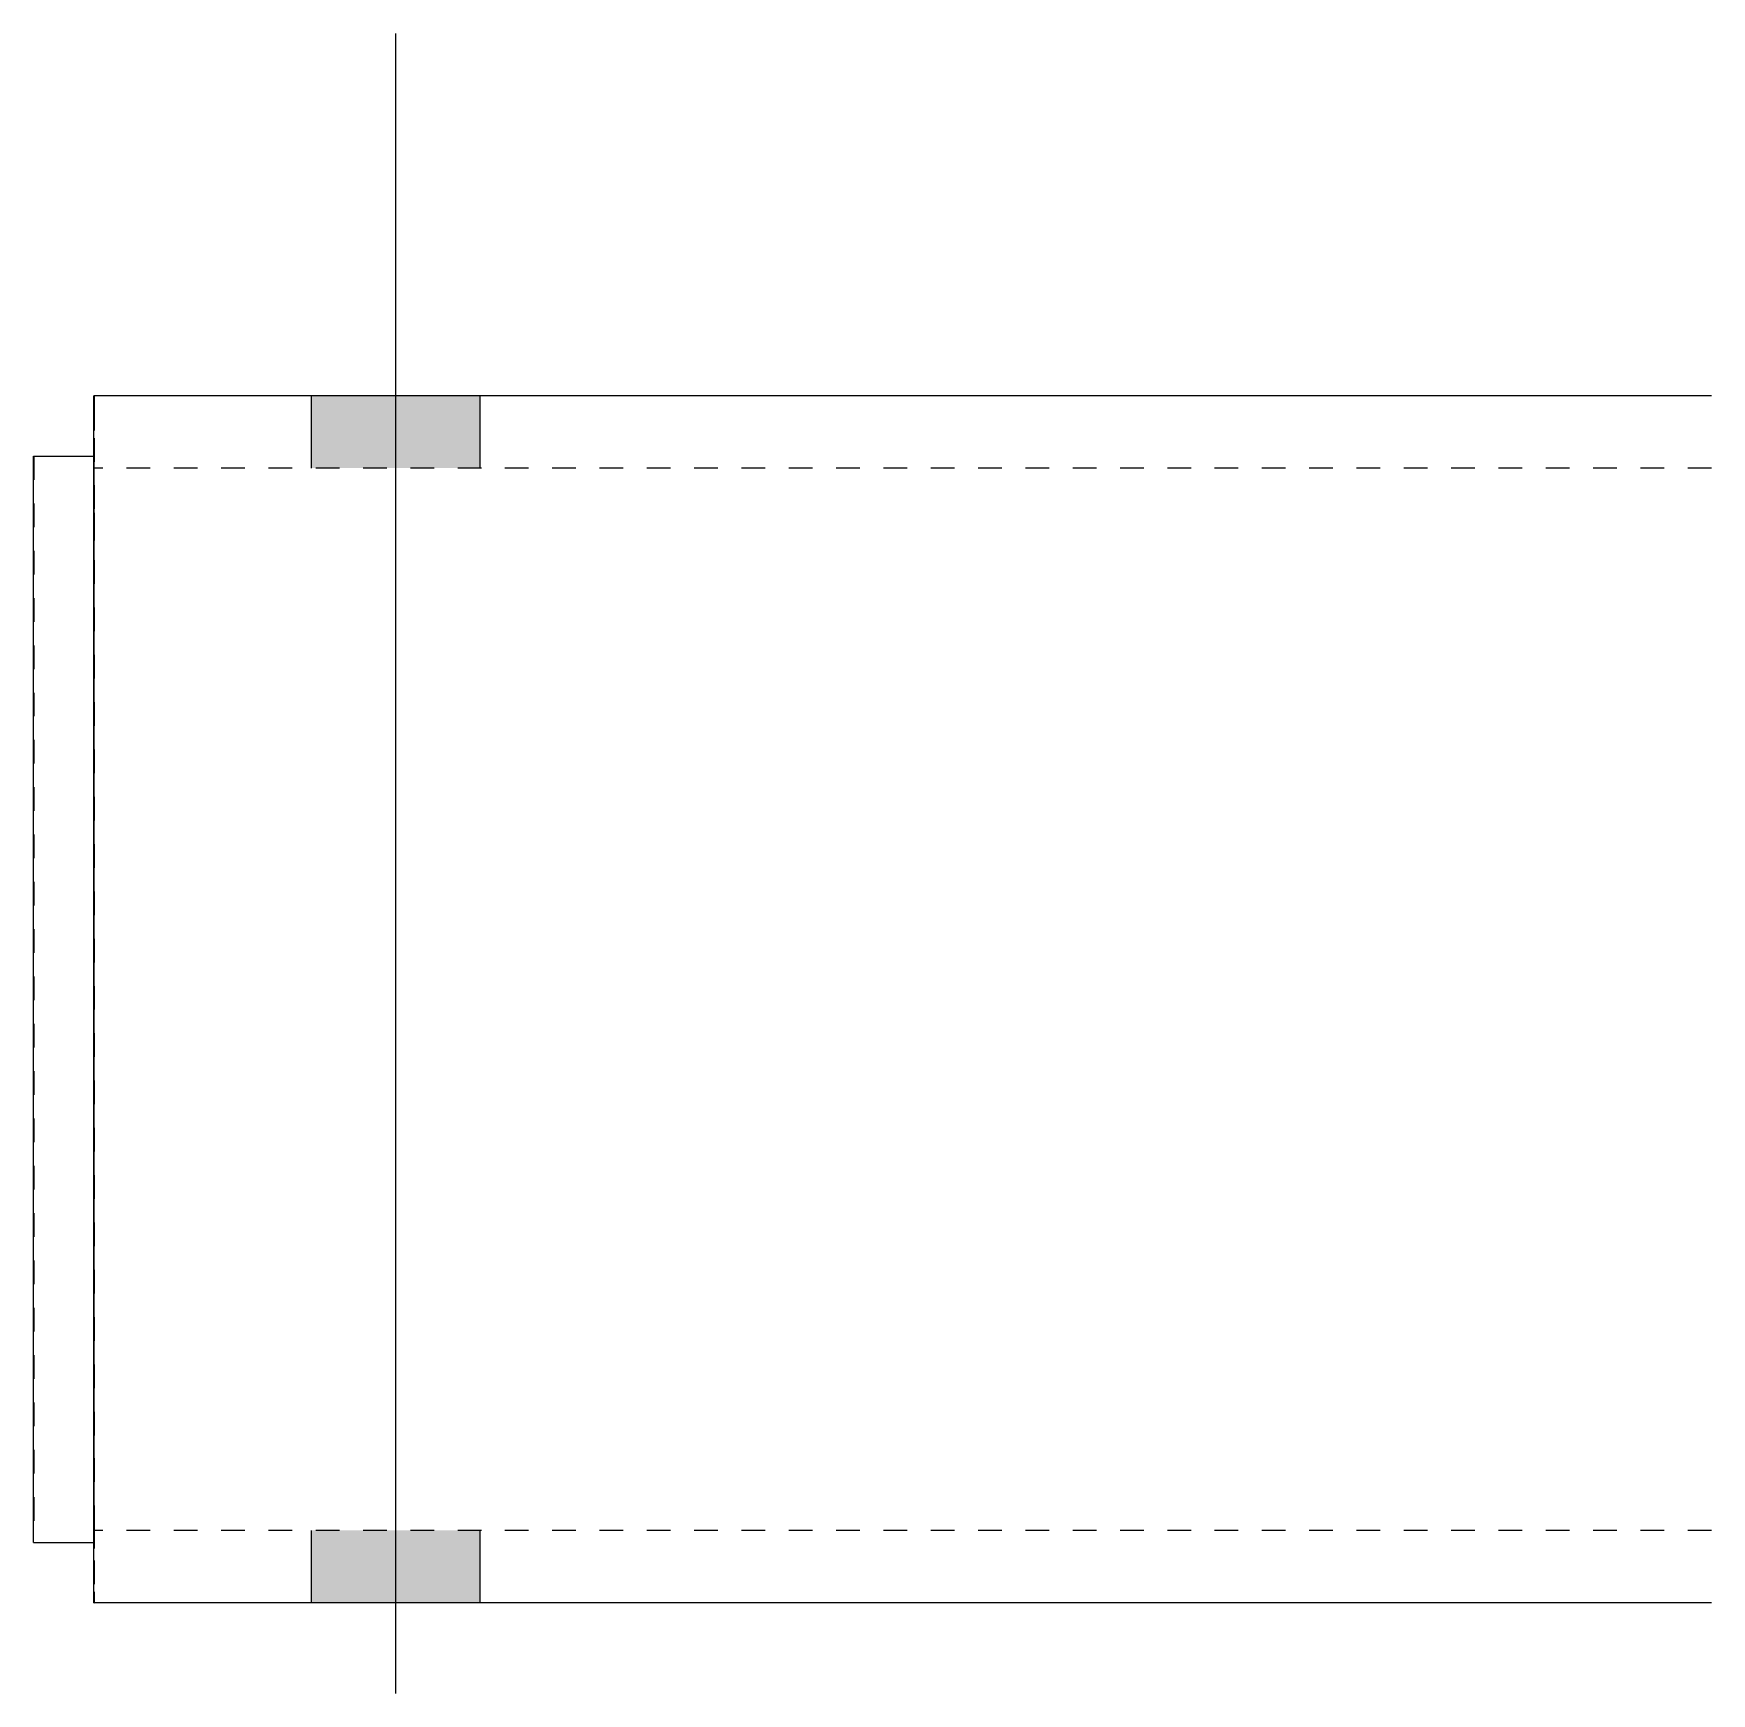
# Model space of a CAD drawing. Header units: millimetres. Extents: x 10 to 19237, y 2 to 469.
# Drawn here: x 11375.6 to 11514.6, y 39.9 to 177.4 of the extents above; entities that cross this region are included whole.
import ezdxf

# ---------------------------------------------------------------- set-up
doc = ezdxf.new("R2010")
doc.units = ezdxf.units.MM
doc.linetypes.add('DXK_LINE_DOT2', pattern=[3.9198, 1.9599, -1.9599])
doc.layers.add('STÅL', color=7, linetype='Continuous')

msp = doc.modelspace()

# ---------------------------------------------------------------- hatches: boundary and pattern name
at = {"layer": 'STÅL', "linetype": 'Continuous'}
for points in [[(11398.64, 141.4), (11412.64, 141.4), (11412.64, 147.4), (11398.64, 147.4)], [(11398.64, 141.4), (11412.64, 141.4), (11412.64, 147.4), (11398.64, 147.4)], [(11398.64, 47.4), (11412.64, 47.4), (11412.64, 53.4), (11398.64, 53.4)], [(11398.64, 47.4), (11412.64, 47.4), (11412.64, 53.4), (11398.64, 53.4)]]:
    msp.add_hatch(color=96, dxfattribs=at).paths.add_polyline_path(points)

# ---------------------------------------------------------------- linework, layer by layer
at = {"layer": 'STÅL', "color": 96, "linetype": 'Continuous'}
for p, q in [((11405.64, 39.9), (11405.64, 177.4)), ((11405.64, 39.9), (11405.64, 177.4)), ((11398.64, 141.4), (11398.64, 147.4)), ((11398.64, 141.4), (11398.64, 147.4)), ((11412.64, 141.4), (11412.64, 147.4)), ((11412.64, 141.4), (11412.64, 147.4)), ((11398.64, 47.4), (11398.64, 53.4)), ((11398.64, 47.4), (11398.64, 53.4)), ((11412.64, 47.4), (11412.64, 53.4)), ((11412.64, 47.4), (11412.64, 53.4))]:
    msp.add_line(p, q, dxfattribs=at)
at = {"layer": 'STÅL', "color": 2, "linetype": 'Continuous'}
for p, q in [((11514.64, 147.4), (11380.63, 147.4)), ((11380.63, 146.49), (11380.63, 147.4)), ((11380.62, 143.89), (11380.63, 146.49)), ((11380.62, 139.99), (11380.62, 143.89)), ((11375.62, 52.4), (11375.62, 142.4)), ((11375.62, 142.4), (11380.62, 142.4)), ((11380.62, 135.4), (11380.62, 139.99)), ((11380.62, 59.4), (11380.62, 135.4)), ((11380.62, 54.81), (11380.62, 59.4)), ((11380.62, 50.91), (11380.62, 54.81)), ((11375.62, 52.4), (11380.62, 52.4)), ((11380.63, 48.31), (11380.62, 50.91)), ((11380.63, 47.4), (11380.63, 48.31)), ((11514.64, 47.4), (11380.63, 47.4))]:
    msp.add_line(p, q, dxfattribs=at)
at = {"layer": 'STÅL', "color": 7, "linetype": 'DXK_LINE_DOT2'}
for p, q in [((11380.63, 147.4), (11380.64, 147.4)), ((11380.64, 147.4), (11380.64, 146.49)), ((11380.64, 146.49), (11380.64, 143.89)), ((11380.64, 143.89), (11380.64, 139.99)), ((11375.62, 142.4), (11375.64, 142.4)), ((11375.64, 142.4), (11375.64, 52.4)), ((11380.62, 142.4), (11380.62, 52.4)), ((11380.64, 142.4), (11380.62, 142.4)), ((11380.64, 52.4), (11380.64, 142.4)), ((11380.63, 141.4), (11380.64, 141.4)), ((11380.63, 141.4), (11380.63, 140.94)), ((11380.63, 140.94), (11380.63, 139.64)), ((11514.64, 141.4), (11380.64, 141.4)), ((11380.64, 140.94), (11380.64, 141.4)), ((11380.64, 139.99), (11380.64, 140.94)), ((11380.63, 139.64), (11380.62, 137.7)), ((11380.64, 137.7), (11380.64, 139.99)), ((11380.64, 139.99), (11380.64, 135.4)), ((11380.62, 137.7), (11380.62, 59.4)), ((11380.64, 137.7), (11380.64, 59.4)), ((11380.64, 59.4), (11380.64, 135.4)), ((11380.62, 59.4), (11380.62, 57.1)), ((11380.64, 57.1), (11380.64, 59.4)), ((11380.64, 59.4), (11380.64, 53.86)), ((11380.62, 57.1), (11380.63, 55.16)), ((11380.64, 55.16), (11380.64, 57.1)), ((11380.63, 55.16), (11380.63, 53.86)), ((11380.64, 54.81), (11380.64, 55.16)), ((11380.64, 53.86), (11380.64, 54.81)), ((11380.63, 53.86), (11380.63, 53.4)), ((11380.63, 53.4), (11380.64, 53.4)), ((11380.64, 53.4), (11380.64, 53.86)), ((11380.64, 53.86), (11380.64, 50.91)), ((11514.64, 53.4), (11380.64, 53.4)), ((11375.64, 52.4), (11375.62, 52.4)), ((11380.62, 52.4), (11380.64, 52.4)), ((11380.64, 50.91), (11380.64, 48.31)), ((11380.63, 47.4), (11380.64, 47.4)), ((11380.64, 48.31), (11380.64, 47.4))]:
    msp.add_line(p, q, dxfattribs=at)

doc.saveas('drawing.dxf')
